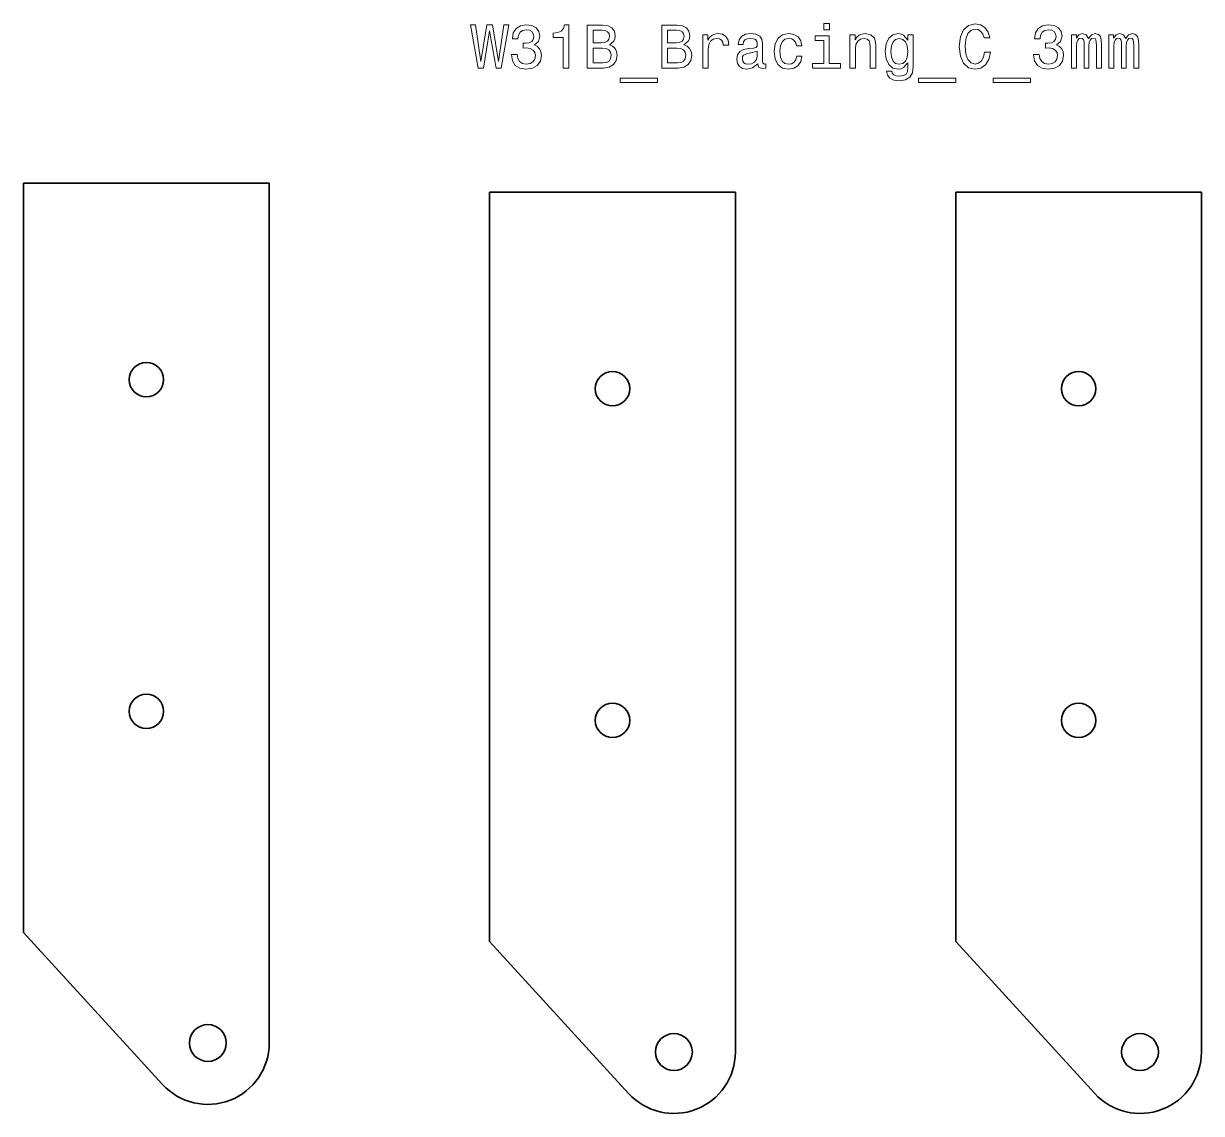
# Model space of a CAD drawing. Extents: x 0 to 400, y 0 to 350.
# Drawn here: x 193.1 to 288.9, y 82.7 to 171.4 of the extents above; entities that cross this region are included whole.
import ezdxf

# ---------------------------------------------------------------- set-up
doc = ezdxf.new("R2010")
doc.units = 0

msp = doc.modelspace()

# ---------------------------------------------------------------- linework, layer by layer
at = {"color": 7, "lineweight": 35}
for p, q in [((193.057022, 158.410828), (193.057022, 97.41082)), ((193.057022, 158.410828), (213.057022, 158.410828)), ((213.057022, 88.41082), (213.057022, 158.410828)), ((230.993515, 157.674194), (230.993515, 96.674194)), ((230.993515, 157.674194), (250.993515, 157.674194)), ((250.993515, 87.674194), (250.993515, 157.674194)), ((268.930054, 157.674194), (268.930054, 96.674194)), ((268.930054, 157.674194), (288.930054, 157.674194)), ((288.930054, 87.674194), (288.930054, 157.674194)), ((204.366379, 85.037521), (193.057022, 97.41082)), ((242.302872, 84.300896), (230.993515, 96.674194)), ((280.23941, 84.300896), (268.930054, 96.674194))]:
    msp.add_line(p, q, dxfattribs=at)
at = {"color": 7, "lineweight": 13}
for points in [[(230.046219, 167.780014), (230.490036, 167.780014), (230.994354, 170.81604), (231.513809, 167.780014), (231.937439, 167.780014), (232.552704, 171.285065), (232.149246, 171.285065), (231.71553, 168.304504), (231.216248, 171.285065), (230.777496, 171.285065), (230.2883, 168.304504), (229.854584, 171.285065), (229.44104, 171.285065)], [(232.764526, 168.87944), (232.764526, 168.844131), (232.845215, 168.359985), (233.082245, 167.996872), (233.455444, 167.764877), (233.949677, 167.679153), (234.474182, 167.764877), (234.867554, 167.986786), (235.11972, 168.339813), (235.210495, 168.793701), (235.170151, 169.091248), (235.059189, 169.333328), (234.87764, 169.519928), (234.635559, 169.656097), (234.963379, 169.928436), (235.079361, 170.362152), (235.003723, 170.755524), (234.786865, 171.05307), (234.433838, 171.23967), (233.949677, 171.305237), (233.495789, 171.224533), (233.147812, 171.00264), (232.920868, 170.649612), (232.845215, 170.180588), (232.845215, 170.145294), (233.294067, 170.145294), (233.334412, 170.468048), (233.46553, 170.700043), (233.677353, 170.841248), (233.974899, 170.891693), (234.237152, 170.851334), (234.428787, 170.745438), (234.544785, 170.573959), (234.590179, 170.34198), (234.544785, 170.094849), (234.423752, 169.928436), (234.211929, 169.82756), (233.924469, 169.797302), (233.727783, 169.802353), (233.727783, 169.403931), (233.974899, 169.414017), (234.292618, 169.368637), (234.529663, 169.247589), (234.670868, 169.050903), (234.721298, 168.793701), (234.665817, 168.50119), (234.519562, 168.284332), (234.287582, 168.148163), (233.97995, 168.102783), (233.662216, 168.153214), (233.430237, 168.304504), (233.283981, 168.546585), (233.2285, 168.87944)], [(236.980667, 167.780014), (237.43959, 167.780014), (237.43959, 171.305237), (237.096664, 171.305237), (237.005875, 170.997589), (236.824326, 170.790817), (236.546951, 170.669785), (236.163666, 170.62944), (236.163666, 170.271362), (236.980667, 170.271362)], [(240.737869, 169.671219), (241.090897, 169.96373), (241.181671, 170.160416), (241.211929, 170.402496), (241.146362, 170.780731), (240.949677, 171.05307), (240.631958, 171.219498), (240.188156, 171.280014), (238.942474, 171.280014), (238.942474, 167.780014), (240.258759, 167.780014), (240.727783, 167.850616), (241.07576, 168.057388), (241.292618, 168.385208), (241.368271, 168.82901), (241.322876, 169.126556), (241.201843, 169.373672), (241.005157, 169.555237)], [(240.092331, 169.82756), (239.406464, 169.82756), (239.406464, 170.86142), (240.132675, 170.86142), (240.405014, 170.831161), (240.596664, 170.740387), (240.712646, 170.584045), (240.752991, 170.352066), (240.707611, 170.120071), (240.586578, 169.958694), (240.379807, 169.857819)], [(246.809921, 169.671219), (247.162933, 169.96373), (247.253723, 170.160416), (247.283981, 170.402496), (247.218414, 170.780731), (247.021729, 171.05307), (246.70401, 171.219498), (246.260208, 171.280014), (245.014526, 171.280014), (245.014526, 167.780014), (246.330811, 167.780014), (246.799835, 167.850616), (247.147812, 168.057388), (247.36467, 168.385208), (247.440323, 168.82901), (247.394928, 169.126556), (247.273895, 169.373672), (247.077209, 169.555237)], [(246.164383, 169.82756), (245.4785, 169.82756), (245.4785, 170.86142), (246.204727, 170.86142), (246.477066, 170.831161), (246.668701, 170.740387), (246.784698, 170.584045), (246.825043, 170.352066), (246.779663, 170.120071), (246.658615, 169.958694), (246.451843, 169.857819)], [(258.651428, 171.401047), (258.182404, 171.401047), (258.182404, 170.896729), (258.651428, 170.896729)], [(271.284698, 169.081161), (271.183838, 168.657532), (271.017395, 168.354935), (270.7854, 168.168335), (270.513092, 168.107819), (270.185272, 168.198608), (269.92807, 168.470932), (269.756592, 168.914734), (269.701111, 169.530014), (269.756592, 170.140244), (269.923035, 170.589096), (270.180237, 170.86142), (270.513092, 170.957245), (270.755157, 170.906815), (270.961914, 170.76561), (271.123322, 170.538666), (271.234253, 170.225983), (271.713379, 170.225983), (271.562073, 170.705093), (271.299835, 171.068192), (270.941772, 171.295151), (270.513092, 171.375839), (269.978516, 171.249756), (269.570007, 170.896729), (269.307739, 170.316757), (269.21698, 169.530014), (269.307739, 168.743271), (269.570007, 168.1633), (269.978516, 167.805237), (270.513092, 167.684189), (270.982117, 167.780014), (271.360352, 168.047302), (271.627625, 168.486069), (271.76886, 169.081161)], [(275.26886, 168.87944), (275.26886, 168.844131), (275.349548, 168.359985), (275.586578, 167.996872), (275.959778, 167.764877), (276.45401, 167.679153), (276.978485, 167.764877), (277.371857, 167.986786), (277.624023, 168.339813), (277.714813, 168.793701), (277.674469, 169.091248), (277.563507, 169.333328), (277.381958, 169.519928), (277.139893, 169.656097), (277.467682, 169.928436), (277.583679, 170.362152), (277.508026, 170.755524), (277.291168, 171.05307), (276.938141, 171.23967), (276.45401, 171.305237), (276.000122, 171.224533), (275.65213, 171.00264), (275.425171, 170.649612), (275.349548, 170.180588), (275.349548, 170.145294), (275.79837, 170.145294), (275.838715, 170.468048), (275.969849, 170.700043), (276.181671, 170.841248), (276.479218, 170.891693), (276.741455, 170.851334), (276.933105, 170.745438), (277.049103, 170.573959), (277.094482, 170.34198), (277.049103, 170.094849), (276.92807, 169.928436), (276.716248, 169.82756), (276.428772, 169.797302), (276.232086, 169.802353), (276.232086, 169.403931), (276.479218, 169.414017), (276.796936, 169.368637), (277.033966, 169.247589), (277.175171, 169.050903), (277.225616, 168.793701), (277.170135, 168.50119), (277.023895, 168.284332), (276.791901, 168.148163), (276.484253, 168.102783), (276.166534, 168.153214), (275.93454, 168.304504), (275.7883, 168.546585), (275.732819, 168.87944)], [(248.338013, 167.780014), (248.781815, 167.780014), (248.781815, 169.328278), (248.827209, 169.701477), (248.963379, 169.968781), (249.185272, 170.130157), (249.482819, 170.185638), (249.704727, 170.15033), (249.871155, 170.049469), (249.972015, 169.877991), (250.007324, 169.646011), (250.456177, 169.646011), (250.395645, 170.054504), (250.229218, 170.347015), (249.951843, 170.523529), (249.573608, 170.584045), (249.316406, 170.543701), (249.094498, 170.442841), (248.897812, 170.271362), (248.74147, 170.039383), (248.74147, 170.48822), (248.338013, 170.48822)], [(252.816406, 168.133041), (252.816406, 168.117905), (252.841614, 167.946442), (252.917267, 167.825409), (253.234985, 167.729584), (253.482101, 167.769928), (253.482101, 168.112869), (253.37619, 168.097733), (253.234985, 168.1633), (253.209778, 168.365036), (253.209778, 169.767044), (253.149261, 170.125122), (252.972748, 170.377274), (252.6651, 170.52858), (252.231384, 170.584045), (251.807755, 170.523529), (251.495071, 170.352066), (251.298386, 170.084763), (251.232819, 169.73175), (251.232819, 169.701477), (251.631241, 169.701477), (251.66655, 169.9133), (251.777496, 170.06459), (251.959045, 170.15538), (252.216248, 170.190674), (252.463379, 170.165466), (252.639893, 170.089813), (252.745789, 169.958694), (252.781097, 169.77713), (252.760925, 169.565323), (252.680237, 169.459412), (252.4785, 169.408981), (252.100266, 169.368637), (251.66655, 169.277847), (251.358902, 169.11647), (251.177353, 168.864304), (251.121872, 168.491104), (251.172302, 168.158249), (251.328644, 167.911133), (251.580811, 167.754791), (251.928787, 167.699326), (252.397812, 167.805237)], [(255.968414, 169.59053), (256.407166, 169.59053), (256.316406, 169.993988), (256.099548, 170.311722), (255.761642, 170.508408), (255.322876, 170.584045), (254.83873, 170.483185), (254.470581, 170.20076), (254.238586, 169.741837), (254.157898, 169.126556), (254.233551, 168.516327), (254.460495, 168.062439), (254.818558, 167.780014), (255.307755, 167.684189), (255.74147, 167.759842), (256.079376, 167.971649), (256.31134, 168.304504), (256.412231, 168.748306), (255.988586, 168.748306), (255.912933, 168.465897), (255.771729, 168.254074), (255.570007, 168.122955), (255.322876, 168.082611), (255.015244, 168.148163), (254.79335, 168.349899), (254.657181, 168.677704), (254.611786, 169.141693), (254.657181, 169.595581), (254.798386, 169.923386), (255.02533, 170.125122), (255.322876, 170.195724), (255.585129, 170.15033), (255.781815, 170.034332), (255.912933, 169.842697)], [(258.636292, 168.153214), (258.636292, 170.397446), (257.496521, 170.397446), (257.496521, 170.019211), (258.192474, 170.019211), (258.192474, 168.153214), (257.284698, 168.153214), (257.284698, 167.780014), (259.554138, 167.780014), (259.554138, 168.153214)], [(260.315674, 167.780014), (260.759491, 167.780014), (260.759491, 169.343414), (260.804871, 169.701477), (260.951111, 169.96373), (261.17807, 170.125122), (261.480652, 170.185638), (261.722748, 170.135208), (261.874023, 169.999039), (261.949677, 169.772095), (261.974915, 169.469498), (261.974915, 167.780014), (262.418701, 167.780014), (262.418701, 169.560272), (262.398529, 169.918335), (262.307739, 170.215897), (262.010193, 170.48822), (261.546234, 170.584045), (261.289032, 170.548752), (261.072174, 170.452927), (260.885559, 170.291534), (260.739319, 170.074677), (260.739319, 170.48822), (260.315674, 170.48822)], [(265.459778, 167.901047), (265.459778, 170.48822), (265.036133, 170.48822), (265.036133, 170.049469), (264.688171, 170.447876), (264.476349, 170.548752), (264.239319, 170.584045), (263.810638, 170.483185), (263.477783, 170.20076), (263.260925, 169.746872), (263.185272, 169.136642), (263.260925, 168.521362), (263.477783, 168.067474), (263.810638, 167.780014), (264.239319, 167.684189), (264.481384, 167.719498), (264.683105, 167.810272), (265.036133, 168.193558), (265.036133, 167.810272), (264.995789, 167.507675), (264.884827, 167.290817), (264.673035, 167.164734), (264.355286, 167.119354), (264.077911, 167.149612), (263.881226, 167.225266), (263.765259, 167.356384), (263.72995, 167.532898), (263.30127, 167.532898), (263.30127, 167.512726), (263.366821, 167.189957), (263.568542, 166.947876), (263.891327, 166.791534), (264.330078, 166.736069), (264.854584, 166.811722), (265.202576, 167.023529), (265.399261, 167.391693)], [(263.644196, 169.136642), (263.689606, 169.585495), (263.825775, 169.918335), (264.037567, 170.115021), (264.320007, 170.185638), (264.617554, 170.115021), (264.839447, 169.918335), (264.975616, 169.585495), (265.026062, 169.136642), (264.975616, 168.677704), (264.839447, 168.349899), (264.617554, 168.148163), (264.320007, 168.082611), (264.037567, 168.148163), (263.825775, 168.349899), (263.689606, 168.682755)], [(278.355286, 167.780014), (278.763794, 167.780014), (278.763794, 169.59053), (278.789001, 169.862869), (278.864655, 170.059555), (278.980652, 170.175552), (279.131958, 170.220932), (279.252991, 170.180588), (279.333679, 170.079727), (279.374023, 169.908249), (279.38916, 169.681305), (279.38916, 167.780014), (279.772461, 167.780014), (279.772461, 169.59053), (279.797668, 169.857819), (279.873322, 170.054504), (279.994354, 170.175552), (280.14563, 170.220932), (280.266693, 170.180588), (280.347382, 170.079727), (280.397797, 169.681305), (280.397797, 167.780014), (280.806305, 167.780014), (280.806305, 169.651047), (280.781097, 170.039383), (280.700409, 170.336929), (280.539001, 170.518494), (280.276764, 170.584045), (279.969116, 170.483185), (279.732086, 170.190674), (279.545502, 170.478134), (279.232819, 170.584045), (278.945343, 170.483185), (278.748657, 170.20076), (278.748657, 170.48822), (278.355286, 170.48822)], [(281.391327, 167.780014), (281.799805, 167.780014), (281.799805, 169.59053), (281.825043, 169.862869), (281.900696, 170.059555), (282.016663, 170.175552), (282.167969, 170.220932), (282.289001, 170.180588), (282.36969, 170.079727), (282.410065, 169.908249), (282.425171, 169.681305), (282.425171, 167.780014), (282.808472, 167.780014), (282.808472, 169.59053), (282.833679, 169.857819), (282.909332, 170.054504), (283.030365, 170.175552), (283.181671, 170.220932), (283.302704, 170.180588), (283.383392, 170.079727), (283.433838, 169.681305), (283.433838, 167.780014), (283.842316, 167.780014), (283.842316, 169.651047), (283.817108, 170.039383), (283.73642, 170.336929), (283.575043, 170.518494), (283.312805, 170.584045), (283.005157, 170.483185), (282.768127, 170.190674), (282.581512, 170.478134), (282.268829, 170.584045), (281.981384, 170.483185), (281.784698, 170.20076), (281.784698, 170.48822), (281.391327, 170.48822)], [(240.203293, 168.198608), (239.406464, 168.198608), (239.406464, 169.403931), (240.157898, 169.403931), (240.475616, 169.368637), (240.70256, 169.262726), (240.83873, 169.081161), (240.884125, 168.818924), (240.83873, 168.541534), (240.712646, 168.349899), (240.500839, 168.233902)], [(246.27533, 168.198608), (245.4785, 168.198608), (245.4785, 169.403931), (246.22995, 169.403931), (246.547668, 169.368637), (246.774612, 169.262726), (246.910782, 169.081161), (246.956177, 168.818924), (246.910782, 168.541534), (246.784698, 168.349899), (246.572876, 168.233902)], [(252.765961, 168.728134), (252.705444, 168.465897), (252.544067, 168.26416), (252.301987, 168.133041), (252.00444, 168.087646), (251.812805, 168.112869), (251.676636, 168.193558), (251.590897, 168.334763), (251.565674, 168.531448), (251.585846, 168.707962), (251.66655, 168.834045), (251.989319, 168.975266), (252.397812, 169.035782), (252.765961, 169.156815)], [(241.625473, 166.942841), (241.625473, 166.589813), (244.661499, 166.589813), (244.661499, 166.942841)], [(265.913666, 166.942841), (265.913666, 166.589813), (268.949677, 166.589813), (268.949677, 166.942841)], [(271.985718, 166.942841), (271.985718, 166.589813), (275.021729, 166.589813), (275.021729, 166.942841)]]:
    msp.add_lwpolyline(points, close=True, dxfattribs=at)
at = {"color": 7, "lineweight": 35}
for centre, radius in [((203.057022, 142.410828), 1.4), ((240.993515, 141.674194), 1.4), ((278.930054, 141.674194), 1.4), ((203.057022, 115.41082), 1.4), ((240.993515, 114.674194), 1.4), ((278.930054, 114.674194), 1.4), ((208.057022, 88.41082), 1.5), ((245.993515, 87.674194), 1.5), ((283.930054, 87.674194), 1.5)]:
    msp.add_circle(centre, radius, dxfattribs=at)
for centre in [(208.057022, 88.41082), (245.993515, 87.674194), (283.930054, 87.674194)]:
    msp.add_arc(centre, 5, 222.427723, 360, dxfattribs=at)

doc.saveas('drawing.dxf')
